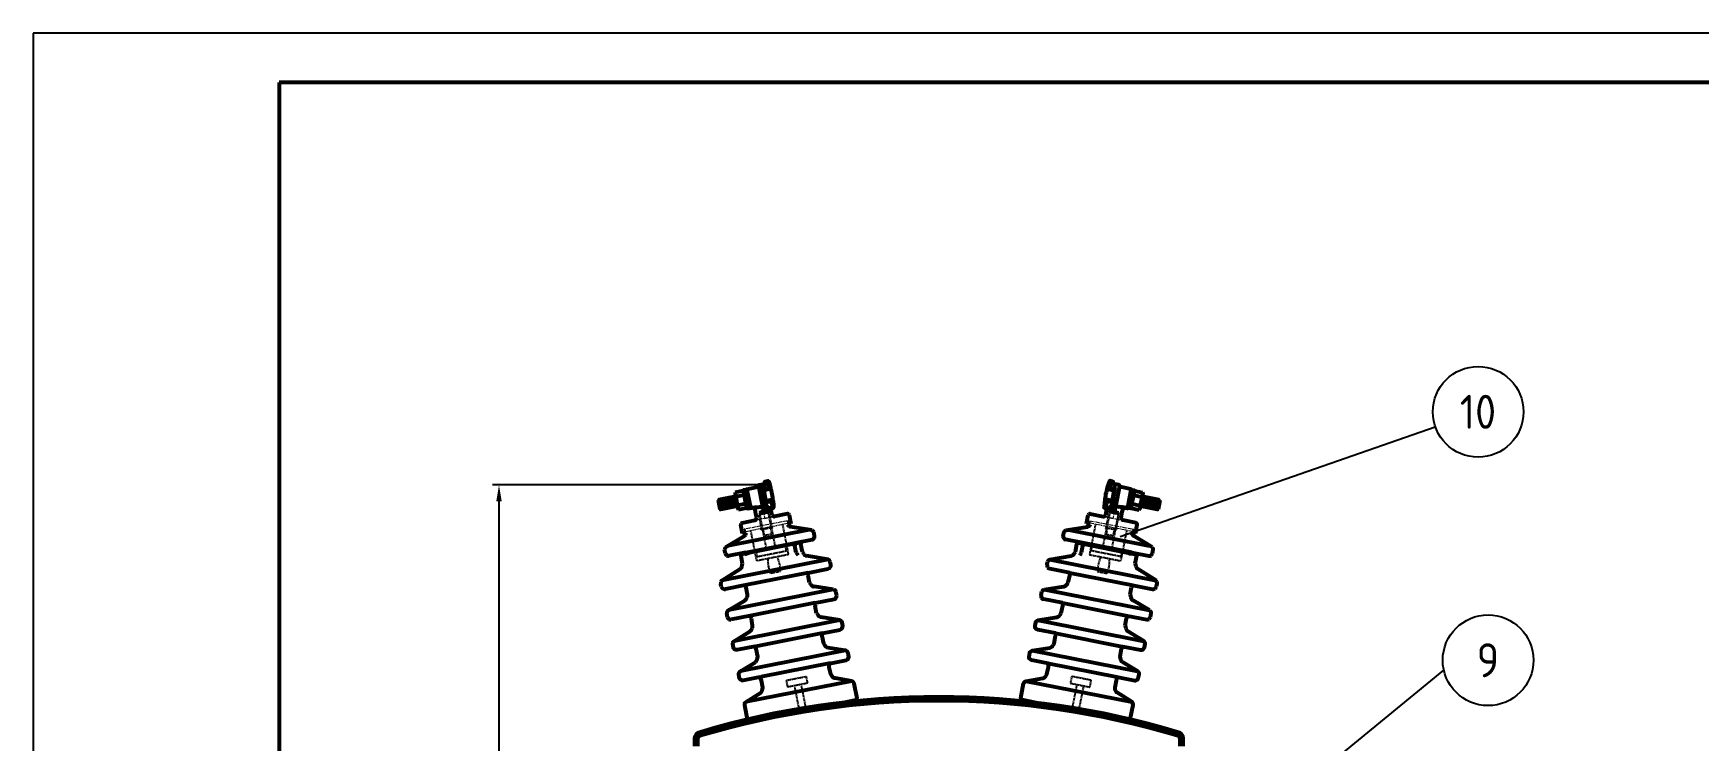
# Model space of a CAD drawing. Header units: millimetres. Extents: x 48582 to 52372, y -8867 to -5812.
# Drawn here: x 48582 to 50110, y -6837 to -6188 of the extents above; entities that cross this region are included whole.
import ezdxf
from ezdxf.enums import TextEntityAlignment as Align

# ---------------------------------------------------------------- set-up
doc = ezdxf.new("R2010")
doc.units = ezdxf.units.MM
doc.header["$LTSCALE"] = 3
doc.linetypes.add('CENTER', pattern=[2, 1.25, -0.25, 0.25, -0.25])
doc.linetypes.add('HIDDEN', pattern=[0.375, 0.25, -0.125])
for name, color, linetype in [('A', 3, 'Continuous'), ('D', 11, 'HIDDEN'), ('S', 254, 'Continuous')]:
    doc.layers.add(name, color=color, linetype=linetype)
for name, color, linetype, lineweight in [('图层1', 1, 'CENTER', 13), ('标注、文本', 3, 'Continuous', 25), ('粗实线', 4, 'Continuous', 53)]:
    doc.layers.add(name, color=color, linetype=linetype, lineweight=lineweight)
doc.styles.add('ST_WIN', font='isocp2.shx', dxfattribs={"bigfont": 'hzdxfst.shx'})
doc.styles.add('TH_GBDIM', font='romans.shx', dxfattribs={"width": 0.8, "bigfont": 'gbcbig.shx'})
doc.dimstyles.new('TH_GBDIM1', dxfattribs={"dimscale": 3, "dimtxt": 3.5, "dimasz": 2.5, "dimexe": 2, "dimexo": 0, "dimgap": 1.5, "dimtad": 1, "dimdec": 1, "dimzin": 0, "dimdsep": 46, "dimtxsty": 'TH_GBDIM', "dimcen": 2.5, "dimclrd": 3, "dimclre": 256, "dimclrt": 2, "dimadec": 0, "dimazin": 0, "dimtfac": 0.714286, "dimtdec": 1, "dimtmove": 0, "dimatfit": 3, "dimfxl": 0, "dimtzin": 0, "dimlwd": -1, "dimlwe": -1, "dimarcsym": 0})

# ---------------------------------------------------------------- blocks, each defined once
blk = doc.blocks.new('*D369')
at = {"layer": 'Defpoints', "color": 0}
for p in [(49009.6, -6602.2), (49248.1, -6602.2), (49167.5, -7697.9)]:
    blk.add_point(p, dxfattribs=at)
at = {"layer": '标注、文本'}
for p, q in [((49248.1, -6602.2), (49003.6, -6602.2)), ((49167.5, -7697.9), (49003.6, -7697.9))]:
    blk.add_line(p, q, dxfattribs=at)
at = {"layer": '标注、文本', "color": 3}
blk.add_line((49009.6, -7682.9), (49009.6, -6617.2), dxfattribs=at)
for points in [[(49007.1, -6617.2), (49012.1, -6617.2), (49009.6, -6602.2)], [(49007.1, -7682.9), (49012.1, -7682.9), (49009.6, -7697.9)]]:
    blk.add_solid(points, dxfattribs=at)
at = {"layer": '标注、文本', "color": 2, "insert": (48992.6, -7150.1), "char_height": 21, "attachment_point": 5, "rotation": 90, "style": 'TH_GBDIM'}
blk.add_mtext("42.32''", dxfattribs=at)

msp = doc.modelspace()

# ---------------------------------------------------------------- linework, layer by layer
at = {"layer": 'A'}
msp.add_line((49579.3, -6649.63), (49868.33, -6548.88), dxfattribs=at)
for centre in [(49907.6, -6535.19), (49916.72, -6763.04)]:
    msp.add_circle(centre, 41.58, dxfattribs=at)
at = {"layer": 'D'}
for p, q in [((49256.39, -6627.68), (49258.98, -6640.81)), ((49569.7, -6627.68), (49567.11, -6640.81)), ((49246.06, -6671.88), (49240.56, -6643.99)), ((49248.62, -6629.21), (49254.44, -6659.89)), ((49251.77, -6642.24), (49250.45, -6642.5)), ((49253.06, -6648.76), (49251.77, -6642.24)), ((49258.98, -6640.81), (49258.44, -6640.92)), ((49258.44, -6640.92), (49259.72, -6647.44)), ((49258.98, -6640.81), (49259.22, -6640.77)), ((49259.22, -6640.77), (49262.67, -6658.27)), ((49269.48, -6638.28), (49274.98, -6666.18)), ((49556.61, -6638.28), (49551.11, -6666.18)), ((49566.86, -6640.77), (49563.41, -6658.27)), ((49567.65, -6640.92), (49566.36, -6647.44)), ((49567.11, -6640.81), (49566.86, -6640.77)), ((49567.11, -6640.81), (49567.65, -6640.92)), ((49577.47, -6629.21), (49571.65, -6659.89)), ((49573.03, -6648.76), (49574.32, -6642.24)), ((49574.32, -6642.24), (49575.64, -6642.5)), ((49580.03, -6671.88), (49585.53, -6643.99)), ((49259.72, -6647.44), (49253.06, -6648.76)), ((49566.36, -6647.44), (49573.03, -6648.76)), ((49274.98, -6666.18), (49246.06, -6671.88)), ((49551.11, -6666.18), (49580.03, -6671.88)), ((49280.43, -6786.46), (49285.01, -6809.64)), ((49286.58, -6785.25), (49291.15, -6808.43)), ((49539.51, -6785.25), (49534.93, -6808.43)), ((49539.51, -6785.25), (49534.93, -6808.43)), ((49545.66, -6786.46), (49541.08, -6809.64)), ((49545.66, -6786.46), (49541.08, -6809.64))]:
    msp.add_line(p, q, dxfattribs=at)
for points in [[(49251.76, -6624.64), (49248.29, -6627.69), (49248.62, -6629.21), (49256.39, -6627.68), (49256.09, -6626.16), (49256.39, -6627.68), (49257.17, -6627.52), (49259.76, -6640.66), (49260.7, -6641.29), (49249.82, -6643.44), (49250.45, -6642.5), (49247.86, -6629.36), (49248.62, -6629.21)], [(49574.33, -6624.64), (49577.8, -6627.69), (49577.47, -6629.21), (49569.7, -6627.68), (49570, -6626.16), (49569.7, -6627.68), (49568.92, -6627.52), (49566.33, -6640.66), (49565.39, -6641.29), (49576.27, -6643.44), (49575.64, -6642.5), (49578.23, -6629.36), (49577.47, -6629.21)], [(49264.79, -6668.19), (49265.01, -6669.32), (49266.55, -6673.8), (49267.17, -6676.94), (49267.43, -6679.53), (49267.44, -6681.67), (49258.91, -6683.35), (49257.77, -6680.37), (49256.96, -6677.32), (49256.52, -6673.67), (49256.48, -6671), (49256.26, -6669.87)], [(49561.3, -6668.19), (49561.08, -6669.32), (49559.53, -6673.8), (49558.91, -6676.94), (49558.66, -6679.53), (49558.64, -6681.67), (49567.17, -6683.35), (49568.32, -6680.37), (49569.13, -6677.32), (49569.57, -6673.67), (49569.61, -6671), (49569.83, -6669.87)]]:
    msp.add_lwpolyline(points, dxfattribs=at)
for points in [[(49264.29, -6659.48), (49253.26, -6661.65), (49246.05, -6663.07, 0.2828752), (49245.49, -6663.59, 0.1118496), (49245.47, -6664), (49246.25, -6667.97), (49273.32, -6662.64), (49272.53, -6658.67, 0.4142136), (49271.59, -6658.04), (49264.21, -6659.47)], [(49561.8, -6659.48), (49572.83, -6661.65), (49580.03, -6663.07, -0.2828752), (49580.59, -6663.59, -0.1118496), (49580.62, -6664), (49579.83, -6667.97), (49552.77, -6662.64), (49553.55, -6658.67, -0.4142136), (49554.49, -6658.04), (49561.88, -6659.47)]]:
    msp.add_lwpolyline(points, format="xyb", dxfattribs=at)
for points in [[(49291.23, -6777.86), (49292.46, -6784.08), (49274.52, -6787.62), (49273.29, -6781.4)], [(49534.85, -6777.86), (49533.62, -6784.08), (49551.57, -6787.62), (49552.79, -6781.4)], [(49534.85, -6777.86), (49533.62, -6784.08), (49551.57, -6787.62), (49552.79, -6781.4)]]:
    msp.add_lwpolyline(points, close=True, dxfattribs=at)
for centre, start, end in [((49264.15, -6657.98), 191.16, 281.16), ((49561.94, -6657.98), 258.84, 348.84), ((49252.97, -6660.18), 281.16, 11.16), ((49573.12, -6660.18), 168.84, 258.84)]:
    msp.add_arc(centre, 1.5, start, end, dxfattribs=at)
at = {"layer": '图层1'}
for p, q in [((49251.76, -6624.64), (49253.39, -6632.9)), ((49574.33, -6624.64), (49572.69, -6632.9)), ((49274.85, -6635.03), (49234.33, -6642.88)), ((49234.33, -6642.88), (49235.01, -6646.36)), ((49235.11, -6642.72), (49235.56, -6644.98)), ((49235.56, -6644.98), (49274.48, -6637.3)), ((49262.41, -6631.12), (49244.37, -6634.68)), ((49253.39, -6632.9), (49262.41, -6631.12)), ((49274.48, -6637.3), (49274.06, -6635.18)), ((49275.51, -6638.37), (49274.85, -6635.03)), ((49550.58, -6638.37), (49551.24, -6635.03)), ((49551.24, -6635.03), (49591.76, -6642.88)), ((49551.61, -6637.3), (49552.02, -6635.18)), ((49590.53, -6644.98), (49551.61, -6637.3)), ((49572.69, -6632.9), (49563.67, -6631.12)), ((49563.67, -6631.12), (49581.71, -6634.68)), ((49590.98, -6642.72), (49590.53, -6644.98)), ((49591.76, -6642.88), (49591.07, -6646.36)), ((49519.91, -6738.19), (49580.94, -6750.26)), ((49512.6, -6765.74), (49576.18, -6778.28)), ((49323.74, -6801.99), (49239.14, -6818.7)), ((49502.35, -6801.99), (49586.94, -6818.7)), ((49502.35, -6801.99), (49586.94, -6818.7))]:
    msp.add_line(p, q, dxfattribs=at)
at = {"layer": '标注、文本'}
for p, q in [((48582.49, -6188.08), (48582.49, -8867.47)), ((52371.53, -6188.08), (48582.49, -6188.08)), ((49687.26, -6926.92), (49876.14, -6772.12))]:
    msp.add_line(p, q, dxfattribs=at)
at = {"layer": '粗实线'}
for p, q in [((48808.03, -6233.19), (48808.03, -8822.37)), ((52326.42, -6233.19), (48808.03, -6233.19))]:
    msp.add_line(p, q, dxfattribs=at)
at = {"layer": '粗实线', "ltscale": 2}
for p, q in [((49222.41, -6613.47), (49224.97, -6622.28)), ((49223.93, -6613.17), (49226.49, -6621.98)), ((49225.53, -6612.85), (49228.06, -6621.67)), ((49226.24, -6609.1), (49226.06, -6610.76)), ((49226.06, -6610.76), (49227.02, -6613.07)), ((49233.44, -6607.68), (49226.24, -6609.1)), ((49234.23, -6611.65), (49227.02, -6613.07)), ((49247.47, -6603.38), (49251.23, -6621.94)), ((49252.86, -6613.14), (49254.16, -6619.73)), ((49573.23, -6613.14), (49571.93, -6619.73)), ((49578.62, -6603.38), (49574.86, -6621.94)), ((49591.86, -6611.65), (49599.07, -6613.07)), ((49592.64, -6607.68), (49599.85, -6609.1)), ((49600.56, -6612.85), (49598.03, -6621.67)), ((49600.03, -6610.76), (49599.07, -6613.07)), ((49602.15, -6613.17), (49599.6, -6621.98)), ((49599.85, -6609.1), (49600.03, -6610.76)), ((49603.67, -6613.47), (49601.12, -6622.28)), ((49210.47, -6616.18), (49212.08, -6624.37)), ((49211, -6616.53), (49213.24, -6623.82)), ((49211.62, -6615.63), (49214.14, -6624.42)), ((49212.52, -6616.23), (49214.76, -6623.48)), ((49213.15, -6615.3), (49215.71, -6624.11)), ((49214.09, -6615.92), (49216.28, -6623.18)), ((49214.65, -6615.03), (49217.23, -6623.81)), ((49215.61, -6615.63), (49217.85, -6622.87)), ((49216.24, -6614.69), (49218.8, -6623.5)), ((49217.17, -6615.32), (49219.37, -6622.57)), ((49217.76, -6614.38), (49220.42, -6623.14)), ((49218.7, -6615.02), (49220.92, -6622.27)), ((49219.32, -6614.08), (49221.88, -6622.89)), ((49220.26, -6614.71), (49222.46, -6621.96)), ((49220.89, -6613.8), (49223.41, -6622.59)), ((49221.78, -6614.41), (49224.03, -6621.65)), ((49225.55, -6621.35), (49223.35, -6614.1)), ((49224.87, -6613.8), (49227.12, -6621.04)), ((49235.8, -6619.64), (49228.6, -6621.06)), ((49236.59, -6623.61), (49229.38, -6625.03)), ((49235.28, -6614.39), (49238.04, -6616.24)), ((49245.23, -6628.68), (49244.9, -6627.05)), ((49245.95, -6632.33), (49245.23, -6628.68)), ((49251.23, -6621.94), (49251.64, -6622.73)), ((49254.16, -6619.73), (49253.85, -6618.17)), ((49253.85, -6618.17), (49253.85, -6618.17)), ((49260.02, -6629.56), (49259.3, -6625.91)), ((49274.23, -6628.79), (49262.36, -6631.13)), ((49551.86, -6628.79), (49563.72, -6631.13)), ((49566.07, -6629.56), (49566.79, -6625.91)), ((49571.93, -6619.73), (49572.24, -6618.17)), ((49572.24, -6618.17), (49572.24, -6618.17)), ((49574.86, -6621.94), (49574.45, -6622.73)), ((49580.14, -6632.33), (49580.86, -6628.68)), ((49580.86, -6628.68), (49581.18, -6627.05)), ((49590.81, -6614.39), (49588.05, -6616.24)), ((49589.5, -6623.61), (49596.71, -6625.03)), ((49590.28, -6619.64), (49597.49, -6621.06)), ((49601.22, -6613.8), (49598.97, -6621.04)), ((49600.54, -6621.35), (49602.74, -6614.1)), ((49604.3, -6614.41), (49602.06, -6621.65)), ((49605.2, -6613.8), (49602.68, -6622.59)), ((49605.82, -6614.71), (49603.63, -6621.96)), ((49606.76, -6614.08), (49604.2, -6622.89)), ((49607.39, -6615.02), (49605.16, -6622.27)), ((49608.33, -6614.38), (49605.67, -6623.14)), ((49608.92, -6615.32), (49606.72, -6622.57)), ((49609.85, -6614.69), (49607.29, -6623.5)), ((49610.48, -6615.63), (49608.24, -6622.87)), ((49611.44, -6615.03), (49608.85, -6623.81)), ((49612, -6615.92), (49609.8, -6623.18)), ((49612.94, -6615.3), (49610.38, -6624.11)), ((49613.57, -6616.23), (49611.32, -6623.48)), ((49614.46, -6615.63), (49611.94, -6624.42)), ((49615.09, -6616.53), (49612.85, -6623.82)), ((49615.62, -6616.18), (49614, -6624.37)), ((49293.94, -6643.34), (49219.8, -6657.97)), ((49232.81, -6646.79), (49231.25, -6638.9)), ((49232.51, -6637.02), (49244.37, -6634.68)), ((49274.25, -6638.62), (49277.66, -6637.94)), ((49277.66, -6637.94), (49276.1, -6630.05)), ((49296.64, -6643.77), (49276.75, -6640.57)), ((49529.45, -6643.77), (49549.33, -6640.57)), ((49532.15, -6643.34), (49606.29, -6657.97)), ((49548.43, -6637.94), (49549.98, -6630.05)), ((49551.84, -6638.62), (49548.43, -6637.94)), ((49593.58, -6637.02), (49581.71, -6634.68)), ((49593.28, -6646.79), (49594.84, -6638.9)), ((49217.47, -6659.39), (49234.64, -6648.87)), ((49286.42, -6655.1), (49230.25, -6666.21)), ((49236.22, -6646.12), (49232.81, -6646.79)), ((49236.01, -6664.34), (49281.46, -6655.38)), ((49282.28, -6664.21), (49281, -6658.24)), ((49281.36, -6655.4), (49296.84, -6652.29)), ((49287.89, -6663.57), (49286.43, -6656.57)), ((49299.05, -6649), (49298.27, -6645.34)), ((49527.04, -6649), (49527.82, -6645.34)), ((49544.73, -6655.4), (49529.25, -6652.29)), ((49538.2, -6663.57), (49539.66, -6656.57)), ((49539.67, -6655.1), (49595.84, -6666.21)), ((49543.81, -6664.21), (49545.08, -6658.24)), ((49590.07, -6664.34), (49544.63, -6655.38)), ((49589.86, -6646.12), (49593.28, -6646.79)), ((49608.62, -6659.39), (49591.44, -6648.87)), ((49311.42, -6670.54), (49213.81, -6689.79)), ((49217.23, -6665.14), (49216.55, -6661.46)), ((49236.01, -6664.34), (49220.51, -6667.35)), ((49232.93, -6674.41), (49231.62, -6667.38)), ((49311.42, -6670.54), (49291.73, -6667.29)), ((49313.85, -6675.65), (49313.3, -6672.87)), ((49512.23, -6675.65), (49512.78, -6672.87)), ((49514.67, -6670.54), (49534.36, -6667.29)), ((49514.67, -6670.54), (49612.27, -6689.79)), ((49590.07, -6664.34), (49605.57, -6667.35)), ((49593.15, -6674.41), (49594.46, -6667.38)), ((49608.86, -6665.14), (49609.54, -6661.46)), ((49213.81, -6689.79), (49230.79, -6679.31)), ((49293, -6682.78), (49235.21, -6694.21)), ((49293, -6682.78), (49311.29, -6679.17)), ((49294.39, -6691.62), (49293.02, -6685.17)), ((49533.08, -6682.78), (49514.8, -6679.17)), ((49531.7, -6691.62), (49533.07, -6685.17)), ((49533.08, -6682.78), (49590.88, -6694.21)), ((49612.27, -6689.79), (49595.29, -6679.31)), ((49213.5, -6695.45), (49212.95, -6692.66)), ((49235.5, -6694.12), (49217.21, -6697.73)), ((49316.17, -6698.22), (49219.94, -6717.21)), ((49237.57, -6702.83), (49236.39, -6696.34)), ((49316.17, -6698.22), (49298.77, -6695.49)), ((49319.34, -6703.71), (49318.56, -6700.04)), ((49506.75, -6703.71), (49507.52, -6700.04)), ((49509.92, -6698.22), (49527.32, -6695.49)), ((49509.92, -6698.22), (49606.15, -6717.21)), ((49588.51, -6702.83), (49589.69, -6696.34)), ((49590.59, -6694.12), (49608.87, -6697.73)), ((49612.58, -6695.45), (49613.13, -6692.66)), ((49219.09, -6723.49), (49218.41, -6719.8)), ((49219.94, -6717.21), (49234.99, -6708.08)), ((49299.58, -6710.46), (49240, -6722.23)), ((49300.9, -6719.72), (49299.52, -6713.22)), ((49299.58, -6710.46), (49317.13, -6706.97)), ((49526.5, -6710.46), (49508.96, -6706.97)), ((49525.18, -6719.72), (49526.57, -6713.22)), ((49526.5, -6710.46), (49586.09, -6722.23)), ((49606.15, -6717.21), (49591.1, -6708.08)), ((49607, -6723.49), (49607.68, -6719.8)), ((49239.92, -6722.23), (49222.37, -6725.67)), ((49322.06, -6726.27), (49225.14, -6745.39)), ((49242.22, -6731.3), (49241.03, -6724.76)), ((49504.03, -6726.27), (49600.95, -6745.39)), ((49504.03, -6726.27), (49600.95, -6745.39)), ((49583.87, -6731.3), (49585.05, -6724.76)), ((49586.16, -6722.23), (49603.72, -6725.67)), ((49306.17, -6738.19), (49245.15, -6750.26)), ((49519.91, -6738.19), (49580.94, -6750.26)), ((49327.18, -6754.06), (49230.95, -6773.05)), ((49313.48, -6765.74), (49249.91, -6778.28)), ((49498.9, -6754.06), (49595.14, -6773.05)), ((49498.9, -6754.06), (49595.14, -6773.05)), ((49512.6, -6765.74), (49576.18, -6778.28)), ((49333.06, -6782.06), (49236.14, -6801.18)), ((49493.02, -6782.06), (49589.94, -6801.18)), ((49493.02, -6782.06), (49589.94, -6801.18))]:
    msp.add_line(p, q, dxfattribs=at)
for points in [[(49236.39, -6606.63), (49233.85, -6607.14), (49237.16, -6623.95), (49239.7, -6623.4)], [(49589.69, -6606.63), (49592.24, -6607.14), (49588.92, -6623.95), (49586.38, -6623.4)], [(49251.65, -6624.05), (49251.76, -6624.64), (49256.09, -6626.16), (49248.29, -6627.69)], [(49574.44, -6624.05), (49574.33, -6624.64), (49570, -6626.16), (49577.8, -6627.69)]]:
    msp.add_lwpolyline(points, dxfattribs=at)
for points in [[(49244.9, -6627.05), (49244.45, -6624.76, 0.2164543), (49243.57, -6623.53, 0.1467602), (49242.1, -6623.18), (49240.29, -6623.54, -0.216222), (49239.7, -6623.4, -0.1283851), (49239.36, -6622.96), (49236.25, -6607.17, -0.2363214), (49236.39, -6606.63, -0.137645), (49237, -6606.25), (49246.9, -6603.85, 0.1180817), (49247.22, -6603.68, 0.2392412), (49247.5, -6603.02, -0.185592), (49247.65, -6602.5, -0.1492891), (49248.1, -6602.19), (49253.54, -6601.11), (49253.26, -6599.69, -0.1625855), (49253.3, -6599.38, -0.2351814), (49253.74, -6599.04), (49256.04, -6598.58, -0.1930116), (49256.57, -6598.68, -0.2164792), (49256.72, -6598.91), (49257.88, -6602.19), (49258.58, -6604.7, -0.3059655), (49258.18, -6605.9, -0.2115166), (49257.29, -6606.12), (49253.58, -6607.01, 0.1243522), (49252.5, -6607.58), (49254.07, -6616.19, 0.2324838), (49255.06, -6617.32, 0.1376313), (49256.18, -6617.6), (49257.61, -6617.37, -0.226514), (49258.96, -6617.77, -0.1292936), (49259.99, -6621.43)], [(49237, -6606.25), (49237.05, -6606.54), (49237.03, -6607.02), (49240.15, -6622.85), (49240.33, -6623.23), (49241.2, -6623.36, -0.0054367), (49244.56, -6622.75, -0.0203145), (49248.38, -6622.45, -0.0727912), (49250.33, -6622.53, -0.1415075), (49251.16, -6623.13, -0.0785824), (49251.65, -6624.05, -0.3890739)], [(49252.86, -6613.14), (49251.66, -6607.06), (49251.55, -6606.55, -0.0789088), (49251.52, -6605.59, -0.0024549), (49251.63, -6604.67, -0.1042686), (49252.12, -6603.3, -0.0677477), (49253.61, -6601.46, -0.1370618), (49254.62, -6600.92, -0.2504389), (49255.51, -6601.18, -0.0643039), (49256.09, -6601.91, -0.2071454), (49256.42, -6604.34, -0.182921), (49255.73, -6605.26, -0.0004162), (49254.16, -6605.68, 0.2687796), (49252.5, -6607.58, 0.4991019)], [(49581.18, -6627.05), (49581.64, -6624.76, -0.2164543), (49582.51, -6623.53, -0.1467602), (49583.98, -6623.18), (49585.8, -6623.54, 0.216222), (49586.38, -6623.4, 0.1283851), (49586.73, -6622.96), (49589.84, -6607.17, 0.2363214), (49589.69, -6606.63, 0.137645), (49589.09, -6606.25), (49579.19, -6603.85, -0.1180817), (49578.87, -6603.68, -0.2392412), (49578.59, -6603.02, 0.185592), (49578.44, -6602.5, 0.1492891), (49577.99, -6602.19), (49572.55, -6601.11), (49572.83, -6599.69, 0.1625855), (49572.79, -6599.38, 0.2351814), (49572.35, -6599.04), (49570.04, -6598.58, 0.1930116), (49569.51, -6598.68, 0.2164792), (49569.37, -6598.91), (49568.21, -6602.19), (49567.51, -6604.7, 0.3059655), (49567.91, -6605.9, 0.2115166), (49568.8, -6606.12), (49572.5, -6607.01, -0.1243522), (49573.59, -6607.58), (49572.02, -6616.19, -0.2324838), (49571.03, -6617.32, -0.1376313), (49569.91, -6617.6), (49568.48, -6617.37, 0.226514), (49567.12, -6617.77, 0.1292936), (49566.09, -6621.43)], [(49573.23, -6613.14), (49574.43, -6607.06), (49574.53, -6606.55, 0.0789088), (49574.57, -6605.59, 0.0024549), (49574.45, -6604.67, 0.1042686), (49573.97, -6603.3, 0.0677477), (49572.48, -6601.46, 0.1370618), (49571.46, -6600.92, 0.2504389), (49570.57, -6601.18, 0.0643039), (49570, -6601.91, 0.2071454), (49569.67, -6604.34, 0.182921), (49570.35, -6605.26, 0.0004162), (49571.93, -6605.68, -0.2687796), (49573.59, -6607.58, -0.4991019)], [(49589.09, -6606.25), (49589.03, -6606.54), (49589.06, -6607.02), (49585.93, -6622.85), (49585.76, -6623.23), (49584.89, -6623.36, 0.0054367), (49581.52, -6622.75, 0.0203145), (49577.71, -6622.45, 0.0727912), (49575.76, -6622.53, 0.1415075), (49574.93, -6623.13, 0.0785824), (49574.44, -6624.05, 0.3890739)], [(49253.51, -6616.44), (49254.16, -6619.73, 0.1884653), (49255.82, -6622.34, 0.1254853), (49257.89, -6623.17, 0.1480521), (49259.42, -6622.92, 0.2611045), (49259.99, -6621.43, 0.8298267)], [(49254.43, -6616.73), (49259.38, -6615.75, -0.2020733), (49260.39, -6615.96, -0.1894523), (49260.97, -6616.81, -0.0369855), (49261.39, -6623.09, 0.1404341)], [(49259.3, -6625.91), (49258.94, -6623.86), (49261.1, -6623.41, 0.0767418), (49261.24, -6623.36, 0.2210318), (49261.39, -6623.09, 59.2333656)], [(49571.66, -6616.73), (49566.71, -6615.75, 0.2020733), (49565.7, -6615.96, 0.1894523), (49565.12, -6616.81, 0.0369855), (49564.7, -6623.09, -0.1404341)], [(49566.79, -6625.91), (49567.14, -6623.86), (49564.99, -6623.41, -0.0767418), (49564.85, -6623.36, -0.2210318), (49564.7, -6623.09, -59.2333656)], [(49572.58, -6616.44), (49571.93, -6619.73, -0.1884653), (49570.27, -6622.34, -0.1254853), (49568.2, -6623.17, -0.1480521), (49566.67, -6622.92, -0.2611045), (49566.09, -6621.43, -0.8298267)], [(49311.25, -6751.5, -0.2008106), (49308.92, -6750.06, -0.0160188), (49307.4, -6747.78), (49305.97, -6740.75, -0.1267309), (49306.03, -6739.47, 0.0958523), (49306.17, -6738.19), (49322.3, -6735.01, 0.1985628), (49324.34, -6733.65, 0.1784966), (49324.84, -6731.6), (49324.19, -6728.3, 0.1972819), (49323.35, -6727.03, 0.0325438), (49322.06, -6726.27), (49304.74, -6723.45)], [(49514.84, -6751.5, 0.2008106), (49517.17, -6750.06, 0.0160188), (49518.68, -6747.78), (49520.12, -6740.75, 0.1267309), (49520.06, -6739.47, -0.0958523), (49519.91, -6738.19), (49503.78, -6735.01, -0.1985628), (49501.75, -6733.65, -0.1784966), (49501.25, -6731.6), (49501.9, -6728.3, -0.1972819), (49502.73, -6727.03, -0.0325438), (49504.03, -6726.27), (49521.34, -6723.45)], [(49514.84, -6751.5, 0.2008106), (49517.17, -6750.06, 0.0160188), (49518.68, -6747.78), (49520.12, -6740.75, 0.1267309), (49520.06, -6739.47, -0.0958523), (49519.91, -6738.19), (49503.78, -6735.01, -0.1985628), (49501.75, -6733.65, -0.1784966), (49501.25, -6731.6), (49501.9, -6728.3, -0.1972819), (49502.73, -6727.03, -0.0325438), (49504.03, -6726.27), (49521.34, -6723.45)], [(49244.72, -6764.62, 0.2008106), (49246.32, -6762.41, 0.0160188), (49246.86, -6759.72), (49245.52, -6752.68, 0.1267309), (49244.97, -6751.51, -0.0958523), (49244.36, -6750.39), (49228.23, -6753.57, -0.1985628), (49225.83, -6753.09, -0.1784966), (49224.59, -6751.38), (49223.94, -6748.07, -0.1972819), (49224.23, -6746.59, -0.0325438), (49225.14, -6745.39), (49240.08, -6736.2)], [(49581.37, -6764.62, -0.2008106), (49579.76, -6762.41, -0.0160188), (49579.23, -6759.72), (49580.56, -6752.68, -0.1267309), (49581.11, -6751.51, 0.0958523), (49581.73, -6750.39), (49597.86, -6753.57, 0.1985628), (49600.26, -6753.09, 0.1784966), (49601.5, -6751.38), (49602.15, -6748.07, 0.1972819), (49601.86, -6746.59, 0.0325438), (49600.95, -6745.39), (49586, -6736.2)], [(49581.37, -6764.62, -0.2008106), (49579.76, -6762.41, -0.0160188), (49579.23, -6759.72), (49580.56, -6752.68, -0.1267309), (49581.11, -6751.51, 0.0958523), (49581.73, -6750.39), (49597.86, -6753.57, 0.1985628), (49600.26, -6753.09, 0.1784966), (49601.5, -6751.38), (49602.15, -6748.07, 0.1972819), (49601.86, -6746.59, 0.0325438), (49600.95, -6745.39), (49586, -6736.2)], [(49239.14, -6818.7), (49239.14, -6818.7, -0.2647505), (49238.13, -6818.37, -0.0852176), (49237.58, -6817.48), (49234.98, -6804.29, -0.130917), (49235.08, -6802.74, -0.1379774), (49236.14, -6801.18), (49249.36, -6793.05, 0.1969111), (49250.98, -6790.83, 0.0243747), (49251.5, -6788.14), (49250.31, -6781.6, 0.0868957), (49249.71, -6779.96, 0.0310161), (49248.73, -6778.5), (49233.38, -6781.5, -0.2217455), (49231.36, -6781, -0.0936117), (49230.22, -6779.66), (49229.44, -6775.99, -0.2246274), (49229.89, -6774.12, -0.0517599), (49230.95, -6773.05), (49244.72, -6764.63)], [(49323.74, -6801.99), (49336.94, -6799.41, 0.2647505), (49337.75, -6798.72, 0.0852176), (49337.93, -6797.69), (49335.32, -6784.49, 0.130917), (49334.64, -6783.1, 0.1379774), (49333.06, -6782.06), (49317.75, -6779.55, -0.1969111), (49315.41, -6778.12, -0.0243747), (49313.91, -6775.83), (49312.52, -6769.33, -0.0868957), (49312.46, -6767.59, -0.0310161), (49312.8, -6765.86), (49328.14, -6762.81, 0.2217455), (49329.83, -6761.58, 0.0936117), (49330.37, -6759.9), (49329.7, -6756.21, 0.2246274), (49328.57, -6754.65, 0.0517599), (49327.18, -6754.06), (49311.25, -6751.5)], [(49502.35, -6801.99), (49489.14, -6799.41, -0.2647505), (49488.34, -6798.72, -0.0852176), (49488.16, -6797.69), (49490.76, -6784.49, -0.130917), (49491.44, -6783.1, -0.1379774), (49493.02, -6782.06), (49508.34, -6779.55, 0.1969111), (49510.67, -6778.12, 0.0243747), (49512.18, -6775.83), (49513.57, -6769.33, 0.0868957), (49513.63, -6767.59, 0.0310161), (49513.28, -6765.86), (49497.94, -6762.81, -0.2217455), (49496.26, -6761.58, -0.0936117), (49495.72, -6759.9), (49496.39, -6756.21, -0.2246274), (49497.51, -6754.65, -0.0517599), (49498.9, -6754.06), (49514.84, -6751.5)], [(49502.35, -6801.99), (49489.14, -6799.41, -0.2647505), (49488.34, -6798.72, -0.0852176), (49488.16, -6797.69), (49490.76, -6784.49, -0.130917), (49491.44, -6783.1, -0.1379774), (49493.02, -6782.06), (49508.34, -6779.55, 0.1969111), (49510.67, -6778.12, 0.0243747), (49512.18, -6775.83), (49513.57, -6769.33, 0.0868957), (49513.63, -6767.59, 0.0310161), (49513.28, -6765.86), (49497.94, -6762.81, -0.2217455), (49496.26, -6761.58, -0.0936117), (49495.72, -6759.9), (49496.39, -6756.21, -0.2246274), (49497.51, -6754.65, -0.0517599), (49498.9, -6754.06), (49514.84, -6751.5)], [(49586.94, -6818.7), (49586.94, -6818.7, 0.2647505), (49587.95, -6818.37, 0.0852176), (49588.51, -6817.48), (49591.11, -6804.29, 0.130917), (49591.01, -6802.74, 0.1379774), (49589.94, -6801.18), (49576.73, -6793.05, -0.1969111), (49575.11, -6790.83, -0.0243747), (49574.59, -6788.14), (49575.77, -6781.6, -0.0868957), (49576.38, -6779.96, -0.0310161), (49577.35, -6778.5), (49592.7, -6781.5, 0.2217455), (49594.73, -6781, 0.0936117), (49595.87, -6779.66), (49596.64, -6775.99, 0.2246274), (49596.2, -6774.12, 0.0517599), (49595.14, -6773.05), (49581.37, -6764.63)], [(49586.94, -6818.7), (49586.94, -6818.7, 0.2647505), (49587.95, -6818.37, 0.0852176), (49588.51, -6817.48), (49591.11, -6804.29, 0.130917), (49591.01, -6802.74, 0.1379774), (49589.94, -6801.18), (49576.73, -6793.05, -0.1969111), (49575.11, -6790.83, -0.0243747), (49574.59, -6788.14), (49575.77, -6781.6, -0.0868957), (49576.38, -6779.96, -0.0310161), (49577.35, -6778.5), (49592.7, -6781.5, 0.2217455), (49594.73, -6781, 0.0936117), (49595.87, -6779.66), (49596.64, -6775.99, 0.2246274), (49596.2, -6774.12, 0.0517599), (49595.14, -6773.05), (49581.37, -6764.63)], [(49192.04, -6841.81), (49192.04, -6834.81, -0.3847038), (49194.75, -6831.83, -0.1466437), (49631.34, -6831.83, -0.3847038), (49634.04, -6834.81), (49634.04, -6841.81, 0.4142136)], [(49194.27, -6828.87, 0.3766562), (49189.04, -6834.81), (49189.04, -6841.81, -0.4142136)], [(49637.04, -6841.81), (49637.04, -6834.81, 0.3766562), (49631.82, -6828.87)]]:
    msp.add_lwpolyline(points, format="xyb", dxfattribs=at)
for centre, radius, start, end in [((49230.4, -6610.34), 4.35, 163.43129, 218.88871), ((49243.85, -6613.9), 16.85, 177.17429, 205.14571), ((49230.06, -6610.4), 4.34, 343.39929, 38.92071), ((49218.99, -6618.8), 16.83, 357.15819, 25.16181), ((49252.95, -6605.63), 1.52, 294.65341, 2.43311), ((49206.51, -6621.27), 54.64, 4.67536, 17.64464), ((49619.58, -6621.27), 54.64, 162.35536, 175.32464), ((49573.14, -6605.63), 1.52, 177.56689, 245.34659), ((49607.1, -6618.8), 16.83, 154.83819, 182.84181), ((49596.02, -6610.4), 4.34, 141.07929, 196.60071), ((49582.24, -6613.9), 16.85, 334.85429, 2.82571), ((49595.68, -6610.34), 4.35, 321.11129, 16.56871), ((49232.76, -6622.3), 4.35, 163.43129, 218.88871), ((49232.42, -6622.37), 4.34, 343.3994, 38.92053), ((49255.55, -6617.83), 1.26, 14.65534, 93.80155), ((49274.44, -6630.64), 1.86, 59.07931, 96.53076), ((49551.65, -6630.64), 1.86, 83.46924, 120.92069), ((49570.54, -6617.83), 1.26, 86.19845, 165.34466), ((49593.67, -6622.37), 4.34, 141.07947, 196.6006), ((49593.32, -6622.3), 4.35, 321.11129, 16.56871), ((49232.74, -6638.61), 1.51, 143.24069, 191.16), ((49233.02, -6638.82), 1.86, 105.78924, 143.24069), ((49244.02, -6632.89), 1.82, 281.16, 330.05544), ((49243.32, -6632.49), 2.63, 330.05544, 3.41055), ((49262.5, -6628.7), 2.63, 198.90945, 232.26456), ((49262.01, -6629.34), 1.82, 232.26456, 281.16), ((49277.04, -6637.54), 3, 201.09295, 238.819), ((49274.62, -6630.34), 1.51, 11.16, 59.07931), ((49277.31, -6637.09), 3.52, 238.819, 260.83793), ((49299.54, -6640.94), 4.06, 224.35382, 242.44853), ((49526.55, -6640.94), 4.06, 297.55147, 315.64618), ((49548.77, -6637.09), 3.52, 279.16207, 301.181), ((49551.47, -6630.34), 1.51, 120.92069, 168.84), ((49549.04, -6637.54), 3, 301.181, 338.90705), ((49564.08, -6629.34), 1.82, 258.84, 307.73544), ((49563.58, -6628.7), 2.63, 307.73544, 341.09055), ((49582.77, -6632.49), 2.63, 176.58945, 209.94456), ((49582.07, -6632.89), 1.82, 209.94456, 258.84), ((49593.07, -6638.82), 1.86, 36.75931, 74.21076), ((49593.35, -6638.61), 1.51, 348.84, 36.75931), ((49232.8, -6645.87), 3.52, 301.48207, 323.501), ((49233.23, -6646.18), 3, 323.501, 1.22705), ((49285.07, -6657.37), 4.16, 154.93182, 192.04407), ((49280.76, -6655.36), 0.599, 334.93182, 356.47929), ((49289.73, -6655.8), 3.38, 168.10436, 184.7855), ((49290.46, -6655.73), 4.11, 184.7855, 191.76167), ((49296.34, -6649.8), 2.54, 281.34168, 330.43717), ((49297.12, -6645.58), 1.18, 11.92549, 62.44853), ((49295.22, -6649.17), 3.83, 330.43717, 2.42947), ((49530.87, -6649.17), 3.83, 177.57053, 209.56283), ((49529.75, -6649.8), 2.54, 209.56283, 258.65832), ((49528.97, -6645.58), 1.18, 117.55147, 168.07451), ((49535.63, -6655.73), 4.11, 348.23833, 355.2145), ((49536.36, -6655.8), 3.38, 355.2145, 11.89564), ((49545.33, -6655.36), 0.599, 183.52071, 205.06818), ((49541.02, -6657.37), 4.16, 347.95593, 25.06818), ((49592.86, -6646.18), 3, 178.77295, 216.499), ((49593.28, -6645.87), 3.52, 216.499, 238.51793), ((49217.71, -6661.25), 1.18, 139.87147, 190.39451), ((49213.71, -6657.87), 4.06, 319.87147, 337.96618), ((49220.83, -6663.84), 3.83, 199.89053, 231.88283), ((49220.03, -6664.86), 2.54, 231.88283, 280.97832), ((49228.28, -6667.92), 3.38, 17.5345, 34.21564), ((49227.58, -6668.14), 4.11, 10.55833, 17.5345), ((49211.99, -6671.83), 21.1, 345.52748, 352.98178), ((49236.55, -6664.08), 0.599, 205.84071, 227.38818), ((49233.33, -6667.58), 4.16, 10.27593, 47.38818), ((49294.69, -6658.32), 13.73, 205.36936, 217.4953), ((49306.28, -6653.23), 21.1, 209.33822, 216.79252), ((49292.33, -6663.67), 3.67, 216.79252, 260.6372), ((49309.66, -6674.04), 3.92, 40.98291, 63.38636), ((49310.34, -6673.45), 3.02, 11.16, 40.98291), ((49515.74, -6673.45), 3.02, 139.01709, 168.84), ((49516.42, -6674.04), 3.92, 116.61364, 139.01709), ((49533.76, -6663.67), 3.67, 279.3628, 323.20748), ((49519.8, -6653.23), 21.1, 323.20748, 330.66178), ((49531.4, -6658.32), 13.73, 322.5047, 334.63064), ((49592.75, -6667.58), 4.16, 132.61182, 169.72407), ((49589.53, -6664.08), 0.599, 312.61182, 334.15929), ((49614.1, -6671.83), 21.1, 187.01822, 194.47252), ((49598.5, -6668.14), 4.11, 162.4655, 169.44167), ((49597.81, -6667.92), 3.38, 145.78436, 162.4655), ((49606.06, -6664.86), 2.54, 259.02168, 308.11717), ((49605.26, -6663.84), 3.83, 308.11717, 340.10947), ((49612.38, -6657.87), 4.06, 202.03382, 220.12853), ((49608.38, -6661.25), 1.18, 349.60549, 40.12853), ((49216.77, -6692.37), 3.92, 138.93364, 161.33709), ((49228.87, -6676.19), 3.67, 301.6828, 345.52748), ((49298.12, -6683.9), 5.24, 167.6316, 180.80245), ((49299.03, -6683.89), 6.15, 180.80245, 192.0282), ((49310.67, -6676.02), 3.21, 281.16, 325.41084), ((49310.67, -6676.02), 3.21, 325.41084, 6.68919), ((49515.42, -6676.02), 3.21, 173.31081, 214.58916), ((49515.42, -6676.02), 3.21, 214.58916, 258.84), ((49527.05, -6683.89), 6.15, 347.9718, 359.19755), ((49527.97, -6683.9), 5.24, 359.19755, 12.3684), ((49597.22, -6676.19), 3.67, 194.47252, 238.3172), ((49609.32, -6692.37), 3.92, 18.66291, 41.06636), ((49215.91, -6692.08), 3.02, 161.33709, 191.16), ((49216.59, -6694.58), 3.21, 195.63081, 236.90916), ((49216.59, -6694.58), 3.21, 236.90916, 281.16), ((49231.19, -6697.1), 5.24, 21.51755, 34.6884), ((49230.34, -6697.44), 6.15, 10.2918, 21.51755), ((49228.48, -6702.51), 9.1, 340.60315, 357.95006), ((49302.68, -6687.87), 9.1, 204.36994, 221.71685), ((49299.53, -6690.68), 4.88, 221.71685, 261.07914), ((49318.6, -6693.62), 5.21, 242.13656, 254.88595), ((49316.76, -6700.42), 1.84, 11.92084, 74.88595), ((49315.76, -6703.93), 3.59, 329.31778, 3.52725), ((49510.33, -6703.93), 3.59, 176.47275, 210.68222), ((49509.32, -6700.42), 1.84, 105.11405, 168.07916), ((49507.48, -6693.62), 5.21, 285.11405, 297.86344), ((49526.56, -6690.68), 4.88, 278.92086, 318.28315), ((49523.41, -6687.87), 9.1, 318.28315, 335.63006), ((49597.6, -6702.51), 9.1, 182.04994, 199.39685), ((49595.75, -6697.44), 6.15, 158.48245, 169.7082), ((49594.9, -6697.1), 5.24, 145.3116, 158.48245), ((49609.49, -6694.58), 3.21, 258.84, 303.09084), ((49609.49, -6694.58), 3.21, 303.09084, 344.36919), ((49610.17, -6692.08), 3.02, 348.84, 18.66291), ((49220.22, -6719.47), 1.84, 127.43405, 190.39916), ((49215.93, -6713.87), 5.21, 307.43405, 320.18344), ((49232.46, -6703.91), 4.88, 301.24086, 340.60315), ((49307.74, -6712.22), 8.34, 167.83627, 177.61383), ((49304.81, -6712.1), 5.41, 177.61383, 192.02578), ((49401.27, -6653.53), 120.23, 213.40703, 214.70948), ((49316.63, -6704.45), 2.58, 281.24066, 329.31778), ((49509.46, -6704.45), 2.58, 210.68222, 258.75934), ((49424.82, -6653.53), 120.23, 325.29052, 326.59297), ((49518.35, -6712.22), 8.34, 2.38617, 12.16373), ((49521.28, -6712.1), 5.41, 347.97422, 2.38617), ((49593.62, -6703.91), 4.88, 199.39685, 238.75914), ((49610.16, -6713.87), 5.21, 219.81656, 232.56595), ((49605.87, -6719.47), 1.84, 349.60084, 52.56595), ((49222.48, -6722.33), 3.59, 198.79275, 233.00222), ((49221.87, -6723.14), 2.58, 233.00222, 281.07934), ((49233.05, -6726.95), 8.34, 24.70617, 34.48373), ((49238.25, -6733.23), 3.49, 301.58275, 347.61052), ((49235.71, -6725.73), 5.41, 10.29422, 24.70617), ((49124.23, -6708.18), 120.23, 347.61052, 348.91297), ((49305.31, -6720), 3.49, 214.70948, 260.73725), ((49520.78, -6720), 3.49, 279.26275, 325.29052), ((49701.85, -6708.18), 120.23, 191.08703, 192.38948), ((49587.83, -6733.23), 3.49, 192.38948, 238.41725), ((49590.38, -6725.73), 5.41, 155.29383, 169.70578), ((49593.04, -6726.95), 8.34, 145.51627, 155.29383), ((49604.21, -6723.14), 2.58, 258.92066, 306.99778), ((49603.61, -6722.33), 3.59, 306.99778, 341.20725), ((49413.04, -7559.53), 762.72, 73.3312, 106.6688)]:
    msp.add_arc(centre, radius, start, end, dxfattribs=at)
for points in [[(49227.02, -6613.07), (49226.37, -6613.26), (49225.5, -6612.86), (49224.87, -6613.8), (49223.93, -6613.17), (49223.35, -6614.1), (49222.41, -6613.47), (49221.78, -6614.41), (49220.82, -6613.81), (49220.26, -6614.71), (49219.32, -6614.08), (49218.69, -6615.02), (49217.76, -6614.39), (49217.18, -6615.32), (49216.24, -6614.69), (49215.61, -6615.63), (49214.65, -6615.03), (49214.09, -6615.92), (49213.15, -6615.3), (49212.52, -6616.23), (49211.56, -6615.64), (49211, -6616.53), (49210.47, -6616.18)], [(49599.07, -6613.07), (49599.71, -6613.26), (49600.59, -6612.86), (49601.22, -6613.8), (49602.15, -6613.17), (49602.74, -6614.1), (49603.67, -6613.47), (49604.3, -6614.41), (49605.26, -6613.81), (49605.82, -6614.71), (49606.76, -6614.08), (49607.39, -6615.02), (49608.33, -6614.39), (49608.91, -6615.32), (49609.85, -6614.69), (49610.48, -6615.63), (49611.44, -6615.03), (49612, -6615.92), (49612.94, -6615.3), (49613.57, -6616.23), (49614.53, -6615.64), (49615.09, -6616.53), (49615.62, -6616.18)], [(49228.57, -6621.15), (49228.06, -6621.67), (49227.12, -6621.04), (49226.49, -6621.98), (49225.55, -6621.35), (49224.97, -6622.28), (49224.03, -6621.65), (49223.4, -6622.59), (49222.46, -6621.96), (49221.88, -6622.89), (49220.94, -6622.26), (49220.31, -6623.2), (49219.37, -6622.57), (49218.79, -6623.5), (49217.85, -6622.87), (49217.22, -6623.81), (49216.26, -6623.21), (49215.7, -6624.11), (49214.76, -6623.48), (49214.13, -6624.42), (49213.17, -6623.82), (49212.58, -6624.7), (49212.08, -6624.37)], [(49251.64, -6622.73), (49253.18, -6623.29), (49255.57, -6623.53), (49257.18, -6623.47), (49258.76, -6623.21)], [(49574.45, -6622.73), (49572.91, -6623.29), (49570.52, -6623.53), (49568.9, -6623.47), (49567.32, -6623.21)], [(49597.52, -6621.15), (49598.03, -6621.67), (49598.97, -6621.04), (49599.6, -6621.98), (49600.54, -6621.35), (49601.12, -6622.28), (49602.06, -6621.65), (49602.69, -6622.59), (49603.63, -6621.96), (49604.21, -6622.89), (49605.15, -6622.26), (49605.78, -6623.2), (49606.72, -6622.57), (49607.3, -6623.5), (49608.24, -6622.87), (49608.87, -6623.81), (49609.82, -6623.21), (49610.39, -6624.11), (49611.32, -6623.48), (49611.95, -6624.42), (49612.91, -6623.82), (49613.5, -6624.7), (49614, -6624.37)]]:
    msp.add_spline(points, degree=3, dxfattribs=at)

# ---------------------------------------------------------------- texts
at = {"layer": 'S', "color": 7, "style": 'ST_WIN'}
for s, height, p in [('10', 31.185, (49907.43, -6535.19)), ('9', 31.18, (49916.56, -6763.04))]:
    msp.add_text(s, height=height, dxfattribs=at).set_placement(p, align=Align.MIDDLE)

# ---------------------------------------------------------------- dimensions: what is measured, and where the dimension line sits
at = {"layer": '标注、文本'}
dim = msp.add_linear_dim(base=(49009.63, -6602.19), p1=(49167.54, -7697.93), p2=(49248.1, -6602.19), angle=90, text="42.32''", dimstyle='TH_GBDIM1', override={"dimtxt": 7, "dimasz": 5}, dxfattribs=at)
dim.commit()
dim.dimension.update_dxf_attribs({"geometry": '*D369', "text_midpoint": (48992.63, -7150.06)})

doc.saveas('drawing.dxf')
